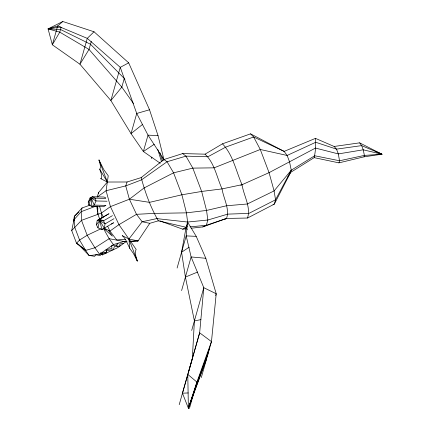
<?xml version="1.0" encoding="UTF-8"?>
<svg xmlns="http://www.w3.org/2000/svg" width="430" height="430" viewBox="0 0 430 430"><rect width="100%" height="100%" fill="white"/><g stroke="black" fill="none" stroke-linecap="round" stroke-linejoin="round"><path stroke-width="0.64" d="M97.922 212.984L97.873 214.231L99.975 219.778M160.256 163.255L143.378 151.505L131.032 133.596L110.87 100.539L79.953 64.226L52.336 44.784L48.074 28.896L57.658 25.983L87.274 38.356L120.266 67.338L136.729 113.461L148.011 135.144L163.916 159.535L167.06 161.75L173.575 172.833L181.895 194.785L186.432 212.85L187.604 222.036L186.125 227.271L181.567 252.254L185.416 277.081L194.398 320.909L192.334 358.679L182.465 393.192L188.372 408.204L206.464 359.26M73.998 220.923L74.315 216.36L82.06 207.964L90.069 205.126M208.109 352.068L207.937 354.067L188.372 408.204L187.786 374.396L199.654 332.809L203.793 287.702L191.113 256.947L186.195 235.893L187.604 222.036L207.84 220.009L227.787 214.119L248.841 213.414L275.544 199.799L291.26 170.194L314.695 155.757L339.533 160.772L364.404 155.413L381.926 154.225L359.641 142.846L334.115 146.469L315.459 138.369L284.133 151.387L253.641 136.982L250.545 133.848L222.46 143.824L205.062 154.166L182.664 153.58L163.916 159.535L141.18 177.606L127.076 181.992L107.339 182.024L100.577 178.6L101.308 178.67C102.641 175.709 100.534 172.215 99.776 169.286C101.491 166.528 99.529 162.873 98.981 159.965L103.727 169.538L108.236 175.757L106.097 190.716L110.445 206.631L118.959 224.653L136.154 249.4C133.821 252.716 136.622 257.505 137.31 261.091L133.418 253.463L129.747 248.352L125.802 240.048L123.797 237.102L122.184 235.608L128.946 239.032L138.068 240.907L149.78 223.321L158.331 220.832L186.125 227.271L187.26 229.652M73.89 220.972L74.315 216.36L78.98 211.979M98.486 193.72L98.674 192.447L107.339 182.024L98.981 159.965M97.82 207.857L97.718 208.604A4.649 1.397 86.3 0 0 97.734 211.216M97.734 206.223L97.594 207.84A5.896 1.688 81.6 0 0 97.648 209.308M112.45 215.64L103.528 220.816L97.191 220.493L99.545 219.171L103.528 220.816L105.06 223.869L104.254 228.185L101.883 229.518L97.954 227.835L96.433 224.804L97.191 220.493L108.553 213.936M126.662 241.348L123.974 241.45L113.412 244.579L99.599 254.243L89.225 255.694L85.645 250.394L76.524 243.256L71.713 230.571L74.008 219.687L81.238 211.651L96.1 206.088M82.06 207.964L81.238 211.651L81.506 220.353L87.166 235.275L94.928 247.777L99.599 254.243M97.954 227.835L99.728 220.445L99.545 219.171L109.021 213.672M61.124 27.359L59.77 32.148L52.336 44.784L57.658 25.983L62.785 21.5L94.025 31.766L128.688 62.85L149.527 109.768L158.025 135.606L163.916 159.535M91.31 41.344L89.026 49.423L79.953 64.226L87.274 38.356L94.025 31.766M62.785 21.5L48.074 28.896L60.522 29.487L90.493 44.231L124.27 78.464L121.83 87.091L110.87 100.539L120.266 67.338L128.688 62.85M151.532 158.557L151.898 157.273M177.101 268.041L186.195 235.893L196.214 236.355L205.82 258.279L216.209 293.754L211.463 341.608L201.288 377.567M181.6 290.572L191.113 256.947L205.82 258.279M191.694 330.455L203.793 287.702L216.209 293.754L215.693 295.582M179.213 404.689L187.786 374.396L196.913 382.066L189.431 408.5M188.351 372.745L199.654 332.809L211.463 341.608L196.913 382.066L188.372 408.204L195.408 387.387L209.405 348.875M191.119 228.228L202.799 226.927L226.562 218.445L247.535 218.026C251.131 207.174 243.595 195.338 242.025 184.69C235.979 171.038 233.108 154.864 222.46 143.824M250.545 133.848L284.133 151.387L287.132 155.461L289.508 161.728L291.26 170.194L290.637 172.392L274.324 204.116L247.535 218.026M287.896 176.924L290.637 172.392L314.163 157.643C315.566 151.376 315.959 144.786 315.459 138.369M314.163 157.643L338.942 162.862L339.533 160.772L338.319 153.913L336.513 149.145L334.115 146.469M338.942 162.862L364 156.837L364.404 155.413L363.221 149.801L361.63 145.609L359.641 142.846M98.674 192.447L97.083 197.123L106.097 190.716L125.743 185.905L141.529 179.869L167.06 161.75L185.953 156.133L207.948 156.751L225.739 147.098L253.641 136.982L260.284 149.484L269.067 172.65L274.082 190.909L275.544 199.799L274.324 204.116L273.039 204.341M127.076 181.992L125.743 185.905L129.382 199.224L136.509 214.312L142.147 221.756L149.78 223.321M105.415 205.664L103.533 206.722L91.859 206.422L88.903 204.943L88.231 202.181L89.961 198.058L92.332 196.725L104.006 197.026L105.802 197.891M118.099 243.192L116.863 245.1L111.553 245.879L112.036 248.363L105.979 249.776L106.694 252.292L100.733 253.447L100.308 255.587L95.777 254.775L94.648 256.323L90.053 255.581M88.231 202.181L92.332 196.725L95.32 198.171L105.699 198.44M96.433 224.804L99.728 220.445L105.06 223.869L113.982 218.693M129.747 248.352L128.946 239.032L142.147 221.756L156.724 218.617L187.604 222.036L196.214 236.355M291.26 170.194L274.082 190.909L247.304 203.992L226.529 205.766L206.54 210.442L186.432 212.85L154.236 213.398L136.509 214.312L118.959 224.653L109.946 231.06L104.237 228.373M71.713 230.571L81.506 220.353L101.432 213.038L110.445 206.631L129.382 199.224L144.082 187.953L173.575 172.833L192.817 168.114L214.065 167.845L260.284 149.484L287.132 155.461L315.738 142.276L336.513 149.145L361.63 145.609L381.926 154.225L364 156.837M142.545 124.431L131.032 133.596L136.729 113.461L149.527 109.768M127.092 241.73L125.802 241.827L117.68 247.691L102.388 254.904L100.394 253.238M154.252 144.26L143.378 151.505L148.011 135.144L158.025 135.606M181.567 252.254L189.178 247.18M113.735 222.686L101.883 229.518L99.728 220.445L104.254 228.185M111.359 224.019L113.257 222.955M159.788 220.843L182.685 229.168L186.125 227.271M240.816 185.266L269.067 172.65L315.486 148.071L338.319 153.913L363.221 149.801L381.926 154.225L379.271 154.203M100.668 228.905L87.166 235.275L79.577 240.042L76.524 243.256L79.249 245.111M202.799 226.927L206.352 225.272L226.562 218.445C229.862 208.631 223.498 198.552 222.047 188.904C216.806 177.337 214.608 163.18 205.062 154.166M185.416 277.081L197.617 272.039M80.233 245.922L85.645 250.394L94.928 247.777L109.166 238.698L125.802 241.827M242.025 184.69L222.047 188.904L201.659 191.447L181.895 194.785L149.543 202.358L129.382 199.224M194.398 320.909L200.901 319.64M223.498 219.434L225.449 219.069M123.695 243.348L119.836 243.977L119.895 246.089L114.396 246.54L113.343 249.733L106.565 250.545L106.463 252.98L101.319 253.168L102.388 254.904L100.539 252.996M60.619 26.929L48.074 28.896L59.77 32.148L89.026 49.423L121.83 87.091L133.44 103.485M89.961 198.058L95.32 198.171L96.003 200.955L94.213 205.099L91.859 206.422L91.176 197.881L96.003 200.955L107.027 201.235M182.685 229.168L185.932 228.808M190.038 226.884L206.352 225.272L207.84 220.009L206.54 210.442L201.659 191.447L192.817 168.114L185.953 156.133L182.664 153.58M125.721 239.274L116.68 239.951L109.946 231.06L107.677 226.255M130.317 241.488L138.068 240.907L136.794 240.752M182.465 393.192L188.184 392.95M130.016 241.219L138.068 240.907M90.203 204.976L88.903 204.943L91.176 197.881L94.213 205.099L105.887 205.4M380.62 153.962L381.926 154.225L376.406 151.806M380.625 153.94L381.926 154.225M103.485 228.212L112.402 236.145L108.403 230.329M78.083 244.047L89.225 255.694M100.615 252.921L102.388 254.904L101.743 253.205M158.331 220.832C150.629 207.459 145.152 192.5 141.18 177.606M113.412 244.579L109.166 238.698L103.34 228.368M99.776 169.286L107.339 182.024M85.645 250.394L79.577 240.042L74.772 227.357L74.008 219.687M124.27 78.464L124.92 79.62M187.227 223.38L187.835 224.535M186.674 225.325L187.244 226.519M99.695 206.674L101.432 213.038L103.42 217.241M128.946 239.032L137.31 261.091M116.611 244.863L117.256 246.557M159.895 152.682L162.406 160.922M157.81 149.527L161.47 161.594M162.465 156.998L163.357 160.229M96.809 206.502L97.873 214.231L97.497 206.088M101.432 213.038L101.985 218.171M97.696 209.222C97.782 210.813 97.868 207.126 97.696 209.222M105.081 228.948L105.947 229.873L105.081 228.948"/></g></svg>
